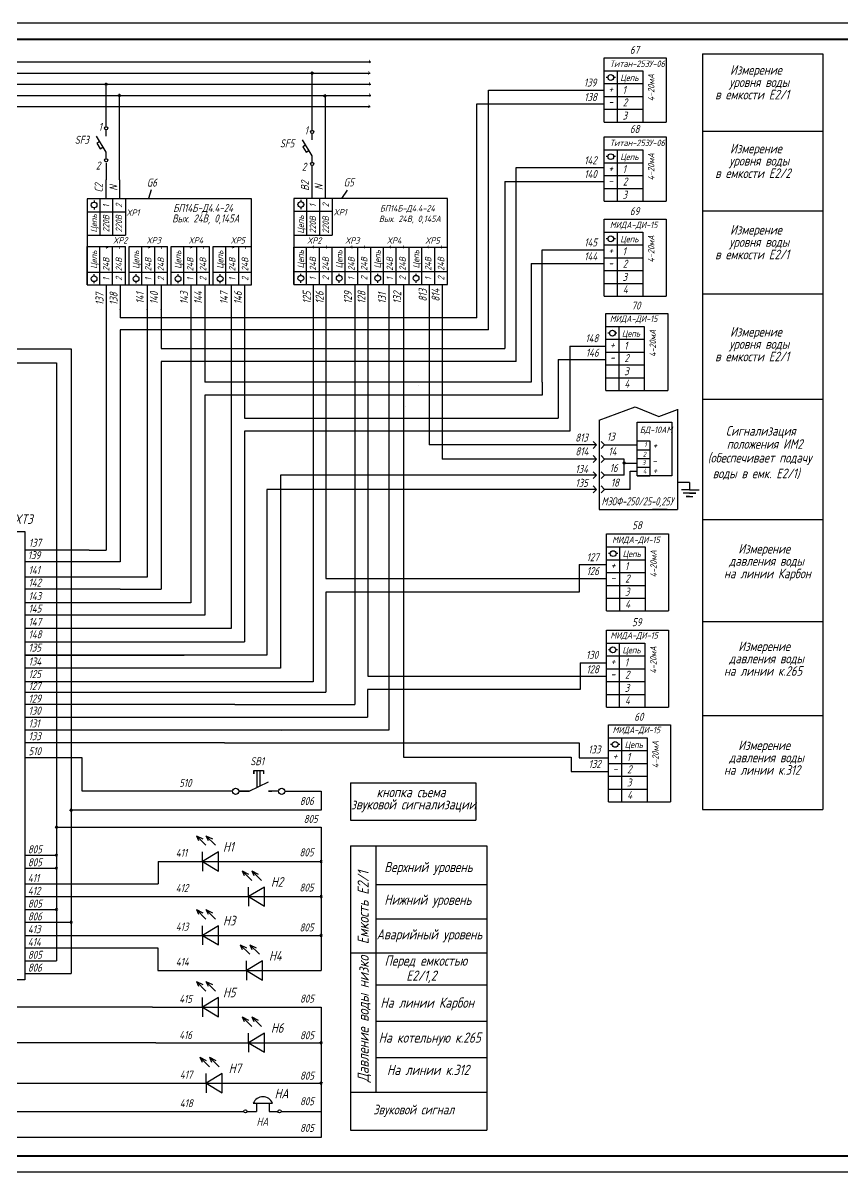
# Model space of a CAD drawing. Header units: millimetres. Extents: x -184 to 738, y -2285 to 264.
# Drawn here: x 141.7 to 397.5, y -94.4 to 264.4 of the extents above; entities that cross this region are included whole.
import ezdxf

# ---------------------------------------------------------------- set-up
doc = ezdxf.new("R2010")
doc.units = ezdxf.units.MM
doc.linetypes.add('HIDDEN', pattern=[0.375, 0.25, -0.125])
doc.layers.add('MAIN', color=7, linetype='Continuous', lineweight=50)
doc.layers.add('АСУТП', color=7, linetype='Continuous')
doc.styles.add('GOST тип А', font='GOST_A.TTF', dxfattribs={"oblique": 15})
doc.styles.get("Standard").update_dxf_attribs({"font": 'GOST_A.TTF', "oblique": 15})
doc.styles.add('АСУТП', font='GOST_A.TTF', dxfattribs={"oblique": 15})

msp = doc.modelspace()

# ---------------------------------------------------------------- hatches: boundary and pattern name
h = msp.add_hatch(color=7)
edge = h.paths.add_edge_path()
edge.add_arc((329.41, 127.01), 0.327, 0, 360)

# ---------------------------------------------------------------- linework, layer by layer
for p, q in [((353.87, 254.81), (353.87, 18.77)), ((391.43, 254.81), (391.43, 18.77)), ((167.71, 182.64), (167.71, 168.6)), ((172.08, 182.64), (172.08, 172.35)), ((180.47, 182.64), (180.47, 91.39)), ((184.85, 182.64), (184.85, 172.38)), ((194.1, 182.66), (194.1, 170.7)), ((198.47, 182.66), (198.47, 170.7)), ((206.67, 182.66), (206.67, 170.7)), ((210.9, 182.66), (210.9, 170.7)), ((283.39, 172.35), (172.08, 172.35)), ((184.85, 172.38), (184.85, 162.75)), ((232.28, 174.42), (232.28, 58.67)), ((236.28, 172.42), (236.28, 90.95)), ((260.51, 174.42), (260.51, 43.85)), ((268.56, 172.42), (268.56, 132.64)), ((272.56, 175.73), (272.56, 128.26)), ((198.47, 170.7), (198.47, 152.25)), ((206.67, 170.7), (206.67, 75.31)), ((210.9, 170.7), (210.9, 141)), ((172.08, 168.63), (172.08, 96.12)), ((249.37, 165.25), (249.37, 60.45)), ((77.51, 162.62), (156.16, 162.62)), ((156.16, 162.62), (156.72, 162.62)), ((156.72, 162.62), (156.72, -16.43)), ((184.85, 162.75), (292.16, 162.75)), ((312.46, 163.52), (312.46, 137)), ((73.51, 158.25), (151.62, 158.26)), ((151.62, 158.26), (152.18, 158.26)), ((152.18, 158.26), (152.18, -28.43)), ((295.7, 158.75), (184.85, 158.75)), ((184.85, 158.75), (184.85, 87.58)), ((308.84, 159.34), (308.84, 141)), ((300.35, 152.25), (198.47, 152.25)), ((303.88, 152.25), (303.88, 148.25)), ((303.88, 148.25), (198.5, 148.25)), ((198.5, 148.25), (198.5, 79.47)), ((210.9, 141), (308.84, 141)), ((312.46, 137), (210.9, 137)), ((210.9, 137), (210.9, 71.18)), ((315.29, 132.64), (268.56, 132.64)), ((222.1, 123.21), (222.1, 62.92)), ((217.89, 118.77), (217.89, 67.03)), ((349.84, 120.89), (346.12, 120.89)), ((162.41, 99.8), (167.71, 99.8)), ((315.41, 95.28), (315.41, 86.71)), ((172.08, 87.58), (184.85, 87.58)), ((315.41, 86.71), (236.32, 86.71)), ((236.32, 86.71), (236.32, 55.41)), ((315.66, 64.63), (315.66, 56.22)), ((232.28, 58.67), (142.26, 58.67)), ((142.26, 55.41), (236.32, 55.41)), ((315.66, 56.22), (249.27, 56.22)), ((249.27, 56.22), (249.27, 47.65)), ((207.86, 51.62), (230.47, 51.62)), ((230.47, 51.62), (245.37, 51.62)), ((204.38, 47.65), (249.27, 47.65)), ((260.51, 43.85), (260.51, 35.13)), ((227.23, 39.59), (295.92, 39.59)), ((295.92, 39.59), (315.37, 39.59)), ((315.37, 39.59), (315.37, 34.96)), ((260.51, 35.13), (312.89, 35.13)), ((312.89, 35.13), (312.89, 30.65)), ((244.01, 27.12), (244.01, 15.45)), ((283.16, 27.12), (283.16, 15.45)), ((234.77, 24.47), (234.77, 18.57)), ((234.77, 18.57), (170.55, 18.57)), ((244.01, 7.4), (244.01, -26)), ((251.89, 7.4), (251.89, -26)), ((286.55, 7.4), (286.55, -26)), ((244.01, -26), (244.01, -81.34)), ((251.89, -26), (251.89, -69.49)), ((286.55, -26), (286.55, -81.34)), ((48.75, -75.5), (210.66, -75.5)), ((234.79, -83.68), (73.51, -83.68))]:
    msp.add_line(p, q)
at = {"color": 7}
for p, q in [((353.87, 254.81), (391.43, 254.81)), ((353.87, 230.63), (391.43, 230.63)), ((353.87, 205.73), (391.43, 205.73)), ((353.87, 179.85), (391.43, 179.85)), ((321.66, 140.43), (332.87, 144.59)), ((332.87, 144.59), (340.24, 141.54)), ((340.24, 141.54), (346.12, 143.73)), ((353.87, 146.91), (391.43, 146.91)), ((333.49, 133.89), (337.49, 133.89)), ((337.49, 133.89), (337.49, 123.01)), ((320.79, 132.64), (315.29, 132.64)), ((323.41, 132.64), (333.49, 132.64)), ((333.49, 131.14), (337.49, 131.14)), ((329.41, 127.01), (333.49, 127.01)), ((333.49, 128.39), (337.49, 128.39)), ((333.49, 125.76), (337.49, 125.76)), ((320.79, 123.21), (222.1, 123.21)), ((331.27, 118.77), (331.27, 124.51)), ((331.27, 124.51), (333.49, 124.51)), ((333.49, 123.05), (337.49, 123.05)), ((333.49, 123.01), (337.49, 123.01)), ((333.49, 123.01), (337.49, 123.01)), ((320.79, 118.77), (217.89, 118.77)), ((342.84, 112.45), (338.3, 112.45)), ((353.87, 109.39), (391.43, 109.39)), ((353.87, 77.51), (391.43, 77.51)), ((353.87, 48.2), (391.43, 48.2)), ((204.62, 39.59), (227.23, 39.59)), ((160.22, 34.91), (142.26, 34.91)), ((160.22, 24.47), (160.22, 34.91)), ((244.01, 27.12), (283.16, 27.12)), ((209.12, 24.47), (210.91, 24.47)), ((210.91, 24.47), (212.33, 24.47)), ((212.41, 24.47), (212.41, 24.47)), ((170.55, 18.57), (156.72, 18.57)), ((353.87, 18.77), (391.43, 18.77)), ((244.01, 15.45), (283.16, 15.45)), ((156.72, 13.22), (186.86, 13.22)), ((234.79, 13.22), (234.79, -31.5)), ((244.01, 7.4), (286.55, 7.4)), ((183.95, 2.54), (183.95, -4.43)), ((251.89, -4.63), (286.55, -4.63)), ((156.72, -8.43), (184.36, -8.43)), ((156.72, -8.64), (156.72, -32.43)), ((251.89, -15.39), (286.55, -15.39)), ((183.77, -24.44), (183.77, -31.5)), ((244.01, -26), (286.55, -26)), ((244.01, -26), (286.55, -26)), ((251.89, -35.96), (286.55, -35.96)), ((182.15, -42.96), (64.73, -42.96)), ((234.79, -42.96), (234.79, -83.68)), ((251.89, -47.31), (286.55, -47.31)), ((183.21, -54.04), (60.01, -54.04)), ((251.89, -58.66), (286.55, -58.66)), ((244.01, -69.49), (286.55, -69.49)), ((211.66, -75.5), (214.63, -75.5)), ((218.63, -75.5), (221.34, -75.5)), ((222.34, -75.5), (234.79, -75.5)), ((244.01, -81.34), (286.55, -81.34))]:
    msp.add_line(p, q, dxfattribs=at)
at = {"linetype": 'Continuous', "lineweight": 30}
for p, q in [((323.23, 233.49), (323.23, 253.59)), ((323.23, 253.59), (342.57, 253.59)), ((342.57, 253.59), (342.57, 233.49)), ((323.23, 208.78), (323.23, 228.87)), ((323.23, 228.87), (342.57, 228.87)), ((342.57, 228.87), (342.57, 208.78)), ((161.71, 209.5), (161.71, 182.66)), ((213.08, 209.5), (161.71, 209.5)), ((213.08, 182.66), (213.08, 209.5)), ((226.28, 209.64), (226.28, 182.81)), ((274.28, 209.64), (226.28, 209.64)), ((274.28, 182.81), (274.28, 209.64)), ((323.23, 179.11), (323.23, 203.2)), ((323.23, 203.2), (342.57, 203.2)), ((342.57, 203.2), (342.57, 179.11)), ((161.71, 182.66), (213.08, 182.66)), ((226.28, 182.81), (274.28, 182.81)), ((323.73, 149.64), (323.73, 173.73)), ((323.73, 173.73), (343.07, 173.73)), ((343.07, 173.73), (343.07, 149.64)), ((323.96, 80.79), (323.96, 104.88)), ((323.96, 104.88), (343.3, 104.88)), ((343.3, 104.88), (343.3, 80.79)), ((323.9, 50.75), (323.9, 74.84)), ((323.9, 74.84), (343.24, 74.84)), ((343.24, 74.84), (343.24, 50.75)), ((324.59, 21.19), (324.59, 45.28)), ((324.59, 45.28), (343.93, 45.28)), ((343.93, 45.28), (343.93, 21.19))]:
    msp.add_line(p, q, dxfattribs=at)
at = {"linetype": 'Continuous'}
for p, q in [((232, 230.93), (232, 248.75)), ((167.68, 232.05), (167.68, 245.3)), ((236.02, 241.68), (236.02, 209.64)), ((232, 209.64), (232, 219.93)), ((167.71, 209.5), (167.71, 215.43)), ((171.8, 215.43), (171.8, 209.5))]:
    msp.add_line(p, q, dxfattribs=at)
at = {"lineweight": 30, "ltscale": 0.5}
for p, q in [((323.23, 249.49), (335.23, 249.49)), ((327.23, 249.49), (327.23, 233.49)), ((335.23, 249.49), (335.23, 233.49)), ((323.23, 245.49), (335.23, 245.49)), ((323.23, 233.49), (342.57, 233.49)), ((323.23, 224.78), (335.23, 224.78)), ((327.23, 224.78), (327.23, 208.78)), ((335.23, 224.78), (335.23, 208.78)), ((323.23, 220.78), (335.23, 220.78)), ((161.71, 209.5), (161.71, 198.12)), ((165.71, 209.5), (165.71, 198.12)), ((173.71, 209.5), (173.71, 198.12)), ((226.28, 209.64), (226.28, 198.15)), ((230.28, 209.64), (230.28, 198.15)), ((238.28, 209.64), (238.28, 198.15)), ((323.23, 208.78), (342.57, 208.78)), ((161.71, 205.5), (173.71, 205.5)), ((226.28, 205.64), (238.28, 205.64)), ((161.71, 198.12), (173.71, 198.12)), ((226.28, 198.15), (238.28, 198.15)), ((323.23, 199.11), (335.23, 199.11)), ((327.23, 199.11), (327.23, 179.11)), ((335.23, 199.11), (335.23, 179.11)), ((161.71, 182.66), (161.71, 194.66)), ((161.71, 194.66), (173.71, 194.66)), ((165.71, 182.66), (165.71, 194.66)), ((173.71, 182.66), (173.71, 194.66)), ((174.84, 182.66), (174.84, 194.66)), ((174.84, 194.66), (186.84, 194.66)), ((178.84, 182.66), (178.84, 194.66)), ((186.84, 182.66), (186.84, 194.66)), ((187.96, 182.66), (187.96, 194.66)), ((187.96, 194.66), (199.96, 194.66)), ((191.96, 182.66), (191.96, 194.66)), ((199.96, 182.66), (199.96, 194.66)), ((201.08, 182.66), (201.08, 194.66)), ((201.08, 194.66), (213.08, 194.66)), ((205.08, 182.66), (205.08, 194.66)), ((213.08, 182.66), (213.08, 194.66)), ((226.28, 182.81), (226.28, 194.47)), ((226.28, 194.47), (238.28, 194.47)), ((230.28, 182.81), (230.28, 194.47)), ((238.28, 182.81), (238.28, 194.47)), ((238.28, 182.81), (238.28, 194.47)), ((238.28, 194.47), (250.28, 194.47)), ((242.28, 182.81), (242.28, 194.47)), ((250.28, 182.81), (250.28, 194.47)), ((250.28, 182.81), (250.28, 194.47)), ((250.28, 194.47), (262.28, 194.47)), ((254.28, 182.81), (254.28, 194.47)), ((262.28, 182.81), (262.28, 194.47)), ((262.28, 182.81), (262.28, 194.47)), ((262.28, 194.47), (274.28, 194.47)), ((266.28, 182.81), (266.28, 194.47)), ((274.28, 182.81), (274.28, 194.47)), ((323.23, 195.11), (335.23, 195.11)), ((161.71, 186.66), (173.71, 186.66)), ((174.84, 186.66), (186.84, 186.66)), ((187.96, 186.66), (199.96, 186.66)), ((201.08, 186.66), (213.08, 186.66)), ((226.28, 186.81), (238.28, 186.81)), ((238.28, 186.81), (250.28, 186.81)), ((250.28, 186.81), (262.28, 186.81)), ((262.28, 186.81), (274.28, 186.81)), ((323.23, 179.11), (342.57, 179.11)), ((323.73, 169.64), (335.73, 169.64)), ((327.73, 169.64), (327.73, 149.64)), ((335.73, 169.64), (335.73, 149.64)), ((323.73, 165.64), (335.73, 165.64)), ((323.73, 149.64), (343.07, 149.64)), ((323.96, 100.79), (335.96, 100.79)), ((327.96, 100.79), (327.96, 80.79)), ((335.96, 100.79), (335.96, 80.79)), ((323.96, 96.79), (335.96, 96.79)), ((323.96, 80.79), (343.3, 80.79)), ((323.9, 70.75), (335.9, 70.75)), ((327.9, 70.75), (327.9, 50.75)), ((335.9, 70.75), (335.9, 50.75)), ((323.9, 66.75), (335.9, 66.75)), ((323.9, 50.75), (343.24, 50.75)), ((324.59, 41.19), (336.59, 41.19)), ((328.59, 41.19), (328.59, 21.19)), ((336.59, 41.19), (336.59, 21.19)), ((324.59, 37.19), (336.59, 37.19)), ((324.59, 21.19), (343.93, 21.19))]:
    msp.add_line(p, q, dxfattribs=at)
at = {"lineweight": 30}
for p, q in [((324.35, 247.41), (323.83, 247.41)), ((326.68, 247.41), (326.15, 247.41)), ((167.68, 229.05), (167.68, 231.05)), ((232, 227.93), (232, 229.93)), ((167.68, 224.05), (164.68, 229.05)), ((165.66, 227.41), (164.8, 226.9)), ((164.8, 226.9), (165.83, 225.18)), ((232, 222.93), (229, 227.93)), ((229.98, 226.29), (229.12, 225.78)), ((165.83, 225.18), (166.69, 225.7)), ((167.68, 222.05), (167.68, 224.05)), ((229.12, 225.78), (230.15, 224.06)), ((230.15, 224.06), (231.01, 224.58)), ((232, 220.93), (232, 222.93)), ((324.35, 222.69), (323.83, 222.69)), ((326.68, 222.69), (326.15, 222.69)), ((163.91, 209.02), (163.91, 208.49)), ((228.47, 209.16), (228.47, 208.64)), ((163.91, 206.69), (163.91, 206.17)), ((228.47, 206.84), (228.47, 206.31)), ((324.35, 197.03), (323.83, 197.03)), ((326.68, 197.03), (326.15, 197.03)), ((163.91, 185.47), (163.91, 185.99)), ((163.91, 183.14), (163.91, 183.67)), ((177.03, 185.47), (177.03, 185.99)), ((177.03, 183.14), (177.03, 183.67)), ((190.15, 185.47), (190.15, 185.99)), ((190.15, 183.14), (190.15, 183.67)), ((203.27, 185.47), (203.27, 185.99)), ((203.27, 183.14), (203.27, 183.67)), ((228.47, 185.61), (228.47, 186.14)), ((228.47, 183.28), (228.47, 183.81)), ((240.47, 185.61), (240.47, 186.14)), ((240.47, 183.28), (240.47, 183.81)), ((252.47, 185.61), (252.47, 186.14)), ((252.47, 183.28), (252.47, 183.81)), ((264.47, 185.61), (264.47, 186.14)), ((264.47, 183.28), (264.47, 183.81)), ((324.85, 167.56), (324.33, 167.56)), ((327.18, 167.56), (326.65, 167.56)), ((325.09, 98.7), (324.56, 98.7)), ((327.41, 98.7), (326.89, 98.7)), ((325.02, 68.66), (324.5, 68.66)), ((327.35, 68.66), (326.82, 68.66)), ((325.72, 39.11), (325.19, 39.11)), ((328.04, 39.11), (327.52, 39.11))]:
    msp.add_line(p, q, dxfattribs=at)
at = {"color": 7, "linetype": 'Continuous'}
for p, q in [((171.8, 215.43), (171.8, 241.81)), ((167.71, 220.77), (167.71, 215.43)), ((181.69, 212.33), (180.94, 209.58)), ((320.79, 132.64), (319.72, 133.7)), ((323.29, 132.64), (322.22, 133.7)), ((319.72, 131.58), (320.79, 132.64)), ((320.79, 128.26), (319.72, 129.32)), ((322.22, 131.58), (323.29, 132.64)), ((323.29, 128.26), (322.22, 129.32)), ((320.79, 128.26), (272.56, 128.26)), ((319.72, 127.2), (320.79, 128.26)), ((322.22, 127.2), (323.29, 128.26)), ((329.41, 128.26), (323.29, 128.26)), ((329.41, 123.21), (329.41, 128.26)), ((320.79, 123.21), (319.72, 124.27)), ((319.72, 122.15), (320.79, 123.21)), ((323.29, 123.21), (322.22, 124.27)), ((322.22, 122.15), (323.29, 123.21)), ((329.41, 123.21), (323.29, 123.21)), ((320.79, 118.77), (319.72, 119.83)), ((319.72, 117.71), (320.79, 118.77)), ((323.29, 118.77), (322.22, 119.83)), ((322.22, 117.71), (323.29, 118.77)), ((331.27, 118.77), (323.29, 118.77)), ((349.84, 118.6), (347.34, 118.6)), ((349.84, 120.89), (349.84, 118.59)), ((349.84, 118.6), (352.84, 118.6)), ((351.84, 117.6), (347.84, 117.6)), ((348.84, 116.6), (350.84, 116.6)), ((349.84, 116.6), (348.84, 116.6)), ((349.84, 117.6), (351.84, 117.6)), ((213.82, 30.97), (216.82, 30.97)), ((213.82, 30.97), (213.82, 30.47)), ((213.82, 30.97), (213.82, 30.47)), ((213.82, 29.97), (213.82, 30.97)), ((213.82, 30.47), (213.82, 29.97)), ((214.82, 25.72), (214.82, 30.97)), ((215.82, 26.22), (215.82, 30.97)), ((216.82, 30.97), (216.82, 30.47)), ((216.82, 30.97), (216.82, 29.97)), ((212.33, 24.47), (218.33, 27.47)), ((209.12, 24.47), (212.33, 24.47)), ((212.33, 24.47), (209.12, 24.47)), ((221.49, 24.47), (218.33, 24.47)), ((218.33, 24.47), (219.37, 24.47)), ((218.33, 24.47), (219.37, 24.47)), ((195.85, 10.6), (196.51, 9.11)), ((195.85, 10.6), (197.85, 9.6)), ((198.85, 7.6), (195.85, 10.6)), ((198.85, 10.6), (200.85, 9.6)), ((198.85, 10.6), (199.51, 9.11)), ((201.85, 7.6), (198.85, 10.6)), ((197.81, 2.54), (197.81, 5.54)), ((202.81, 5.54), (197.81, 2.54)), ((202.81, -0.46), (202.81, 5.54)), ((197.81, 2.54), (197.81, -0.46)), ((197.81, 2.54), (202.81, -0.46)), ((210.15, -0.37), (210.81, -1.85)), ((210.15, -0.37), (212.15, -1.37)), ((213.15, -3.37), (210.15, -0.37)), ((213.15, -0.37), (215.15, -1.37)), ((213.15, -0.37), (213.81, -1.85)), ((216.15, -3.37), (213.15, -0.37)), ((212.11, -8.43), (212.11, -5.43)), ((217.11, -5.43), (212.11, -8.43)), ((217.11, -11.43), (217.11, -5.43)), ((212.11, -8.43), (212.11, -11.43)), ((212.11, -8.43), (217.11, -11.43)), ((195.85, -12.46), (196.51, -13.94)), ((195.85, -12.46), (197.85, -13.46)), ((198.85, -15.46), (195.85, -12.46)), ((198.85, -12.46), (200.85, -13.46)), ((198.85, -12.46), (199.51, -13.94)), ((201.85, -15.46), (198.85, -12.46)), ((197.81, -20.52), (197.81, -17.52)), ((202.81, -17.52), (197.81, -20.52)), ((202.81, -23.52), (202.81, -17.52)), ((197.81, -20.52), (197.81, -23.52)), ((197.81, -20.52), (202.81, -23.52)), ((209.54, -23.44), (210.2, -24.92)), ((209.54, -23.44), (211.54, -24.44)), ((212.54, -26.44), (209.54, -23.44)), ((212.54, -23.44), (214.54, -24.44)), ((212.54, -23.44), (213.2, -24.92)), ((215.54, -26.44), (212.54, -23.44)), ((211.5, -31.5), (211.5, -28.5)), ((216.5, -28.5), (211.5, -31.5)), ((216.5, -34.5), (216.5, -28.5)), ((211.5, -31.5), (211.5, -34.5)), ((211.5, -31.5), (216.5, -34.5)), ((195.85, -34.9), (196.51, -36.38)), ((195.85, -34.9), (197.85, -35.9)), ((198.85, -37.9), (195.85, -34.9)), ((198.85, -34.9), (200.85, -35.9)), ((198.85, -34.9), (199.51, -36.38)), ((201.85, -37.9), (198.85, -34.9)), ((197.81, -42.96), (197.81, -39.96)), ((202.81, -39.96), (197.81, -42.96)), ((197.81, -42.96), (197.81, -45.96)), ((197.81, -42.96), (202.81, -45.96)), ((202.81, -45.96), (202.81, -39.96)), ((210.15, -45.98), (210.81, -47.46)), ((210.15, -45.98), (212.15, -46.98)), ((213.15, -48.98), (210.15, -45.98)), ((213.15, -45.98), (215.15, -46.98)), ((213.15, -45.98), (213.81, -47.46)), ((216.15, -48.98), (213.15, -45.98)), ((212.11, -54.04), (212.11, -51.04)), ((217.11, -51.04), (212.11, -54.04)), ((217.11, -57.04), (217.11, -51.04)), ((212.11, -54.04), (212.11, -57.04)), ((212.11, -54.04), (217.11, -57.04)), ((196.95, -58.6), (197.61, -60.08)), ((196.95, -58.6), (198.95, -59.6)), ((199.95, -61.6), (196.95, -58.6)), ((199.95, -58.6), (201.95, -59.6)), ((199.95, -58.6), (200.61, -60.08)), ((202.95, -61.6), (199.95, -58.6)), ((198.91, -66.66), (198.91, -63.66)), ((203.91, -63.66), (198.91, -66.66)), ((203.91, -69.66), (203.91, -63.66)), ((198.91, -66.66), (198.91, -69.66)), ((198.91, -66.66), (203.91, -69.66)), ((213.63, -72.91), (219.63, -72.91)), ((214.63, -72.91), (214.63, -75.5)), ((218.63, -72.91), (218.63, -75.5))]:
    msp.add_line(p, q, dxfattribs=at)
at = {"ltscale": 0.5}
for p, q in [((323.23, 241.49), (335.23, 241.49)), ((323.23, 237.49), (335.23, 237.49)), ((323.23, 233.49), (335.23, 233.49)), ((323.23, 216.78), (335.23, 216.78)), ((323.23, 212.78), (335.23, 212.78)), ((169.71, 209.5), (169.71, 198.12)), ((234.28, 209.64), (234.28, 198.15)), ((323.23, 208.78), (335.23, 208.78)), ((169.71, 182.66), (169.71, 194.66)), ((182.84, 182.66), (182.84, 194.66)), ((195.96, 182.66), (195.96, 194.66)), ((209.08, 182.66), (209.08, 194.66)), ((234.28, 182.81), (234.28, 194.47)), ((246.28, 182.81), (246.28, 194.47)), ((258.28, 182.81), (258.28, 194.47)), ((270.28, 182.81), (270.28, 194.47)), ((323.23, 191.11), (335.23, 191.11)), ((323.23, 187.11), (335.23, 187.11)), ((323.23, 183.11), (335.23, 183.11)), ((232.28, 182.81), (232.28, 174.42)), ((236.28, 182.81), (236.28, 172.42)), ((245.37, 182.81), (245.37, 51.62)), ((249.37, 182.81), (249.37, 165.25)), ((255.97, 182.81), (255.97, 43.59)), ((260.51, 182.81), (260.51, 174.42)), ((268.56, 182.81), (268.56, 172.42)), ((272.56, 182.81), (272.56, 175.73)), ((323.73, 161.64), (335.73, 161.64)), ((323.73, 157.64), (335.73, 157.64)), ((323.73, 153.64), (335.73, 153.64)), ((323.96, 92.79), (335.96, 92.79)), ((323.96, 88.79), (335.96, 88.79)), ((323.96, 84.79), (335.96, 84.79)), ((323.9, 62.75), (335.9, 62.75)), ((323.9, 58.75), (335.9, 58.75)), ((323.9, 54.75), (335.9, 54.75)), ((324.59, 33.19), (336.59, 33.19)), ((324.59, 29.19), (336.59, 29.19)), ((324.59, 25.19), (336.59, 25.19))]:
    msp.add_line(p, q, dxfattribs=at)
at = {"linetype": 'HIDDEN', "ltscale": 5}
msp.add_line((283.39, 172.35), (283.39, 172.35), dxfattribs=at)
at = {"color": 7, "linetype": 'Continuous', "lineweight": 30}
for p, q in [((346.12, 143.8), (346.12, 112.5)), ((333.49, 139.76), (344.28, 139.76)), ((333.49, 123.01), (333.49, 139.76)), ((344.28, 139.76), (344.28, 123.01)), ((344.28, 123.01), (333.49, 123.01))]:
    msp.add_line(p, q, dxfattribs=at)
at = {"color": 7, "lineweight": 30}
for p, q in [((321.66, 140.43), (321.66, 112.5)), ((321.66, 112.5), (346.12, 112.5))]:
    msp.add_line(p, q, dxfattribs=at)
at = {"color": 7, "ltscale": 0.5}
msp.add_line((99.88, -66.66), (234.79, -66.66), dxfattribs=at)
at = {"lineweight": 50, "ltscale": 0.5}
for centre in [(232, 248.79), (236, 241.68)]:
    msp.add_circle(centre, 0.208, dxfattribs=at)
at = {"linetype": 'Continuous', "lineweight": 30}
for centre in [(325.25, 247.41), (325.25, 222.69), (163.91, 207.59), (228.47, 207.74), (325.25, 197.03), (163.91, 184.57), (177.03, 184.57), (190.15, 184.57), (203.27, 184.57), (228.47, 184.71), (240.47, 184.71), (252.47, 184.71), (264.47, 184.71), (325.75, 167.56), (325.99, 98.7), (325.92, 68.66), (326.62, 39.11)]:
    msp.add_circle(centre, 0.9, dxfattribs=at)
for centre in [(167.68, 231.55), (232, 230.43), (167.68, 221.55), (232, 220.43)]:
    msp.add_circle(centre, 0.5)
at = {"color": 7}
for centre, radius in [((329.41, 127.01), 0.327), ((211.16, -75.5), 0.5), ((221.84, -75.5), 0.5)]:
    msp.add_circle(centre, radius, dxfattribs=at)
at = {"color": 7, "linetype": 'Continuous'}
for centre in [(208.12, 24.47), (222.49, 24.47)]:
    msp.add_circle(centre, 1, dxfattribs=at)
msp.add_arc((216.63, -74.16), 3.25, 22.6199, 157.3801, dxfattribs=at)
at = {"layer": 'MAIN', "color": 7, "linetype": 'Continuous', "lineweight": 30}
for p, q in [((46.16, 252.28), (250.31, 252.28)), ((46.16, 248.79), (250.13, 248.79)), ((46.16, 245.3), (250.31, 245.3)), ((46.71, 241.81), (250.38, 241.81)), ((46.66, 238.33), (250.17, 238.33))]:
    msp.add_line(p, q, dxfattribs=at)
at = {"layer": 'MAIN', "color": 7, "linetype": 'Continuous', "lineweight": -3}
for p, q in [((249.9, 248.98), (249.9, 248.98)), ((242.94, 212.24), (241.16, 209.63))]:
    msp.add_line(p, q, dxfattribs=at)
at = {"layer": 'АСУТП', "linetype": 'Continuous'}
for p, q in [((-21.4, 264.44), (589.67, 264.44)), ((589.67, -94.44), (-21.4, -94.44))]:
    msp.add_line(p, q, dxfattribs=at)
at = {"layer": 'АСУТП', "color": 7, "lineweight": -3}
for p, q in [((-21.4, 264.44), (522.84, 264.44)), ((-21.4, 264.44), (522.84, 264.44)), ((287.11, 243.47), (323.23, 243.47)), ((287.11, 168.63), (287.11, 243.47)), ((283.39, 172.35), (283.39, 239.2)), ((283.39, 239.2), (323.23, 239.2)), ((295.7, 158.75), (295.7, 219.27)), ((295.7, 219.27), (323.23, 219.27)), ((292.16, 214.94), (323.23, 214.94)), ((292.16, 214.94), (292.16, 162.75)), ((303.88, 193.6), (323.23, 193.6)), ((303.88, 152.25), (303.88, 193.6)), ((300.35, 189.28), (323.23, 189.28)), ((300.35, 189.28), (300.35, 152.25)), ((167.71, 174.9), (167.71, 173.22)), ((172.08, 174.9), (172.08, 174.97)), ((180.47, 174.9), (180.47, 174.97)), ((184.85, 174.9), (184.85, 174.97)), ((194.1, 170.7), (194.1, 83.36)), ((167.71, 168.6), (167.71, 99.8)), ((287.11, 168.63), (172.08, 168.63)), ((312.46, 163.52), (323.73, 163.52)), ((308.84, 159.34), (323.73, 159.34)), ((265.11, 151.07), (265.11, 151.07)), ((261.11, 144.78), (261.11, 144.78)), ((243.45, 137.05), (243.45, 137.05)), ((162.41, 99.8), (142.26, 99.8)), ((172.08, 96.12), (142.26, 96.12)), ((315.41, 95.28), (323.96, 95.28)), ((180.47, 91.39), (142.26, 91.39)), ((236.28, 90.95), (323.96, 90.95)), ((172.08, 87.58), (142.26, 87.58)), ((194.1, 83.36), (142.26, 83.36)), ((198.5, 79.47), (142.26, 79.47)), ((206.67, 75.31), (142.26, 75.31)), ((142.26, 71.18), (210.9, 71.18)), ((217.89, 67.03), (142.26, 67.03)), ((142.26, 67.03), (192.02, 67.03)), ((315.66, 64.63), (323.9, 64.63)), ((222.1, 62.92), (142.26, 62.92)), ((249.37, 60.45), (323.9, 60.45)), ((207.86, 51.62), (142.26, 51.62)), ((142.26, 47.65), (204.38, 47.65)), ((255.97, 43.59), (142.26, 43.59)), ((222.34, 43.33), (222.34, 43.36)), ((204.62, 39.59), (142.26, 39.59)), ((315.37, 34.96), (324.59, 34.96)), ((312.89, 30.65), (324.59, 30.65)), ((207.12, 24.47), (160.22, 24.47)), ((223.49, 24.47), (234.77, 24.47)), ((142.26, -20.52), (184.43, -20.52)), ((142.26, -24.44), (183.77, -24.44)), ((234.79, -42.96), (234.79, -66.65))]:
    msp.add_line(p, q, dxfattribs=at)
at = {"layer": 'АСУТП', "linetype": 'Continuous', "lineweight": 40}
for p, q in [((-1.4, 259.44), (584.67, 259.44)), ((584.67, -89.44), (-1.4, -89.44))]:
    msp.add_line(p, q, dxfattribs=at)
at = {"layer": 'АСУТП', "lineweight": 30, "ltscale": 0.5}
for p, q in [((133.26, 105.57), (142.26, 105.57)), ((142.26, 105.57), (142.26, -34.43))]:
    msp.add_line(p, q, dxfattribs=at)
at = {"layer": 'АСУТП', "color": 7, "ltscale": 0.5}
for p, q in [((152.18, 13.22), (156.72, 13.22)), ((186.86, 13.22), (234.79, 13.22)), ((142.26, 4.52), (152.18, 4.52)), ((142.26, 0.47), (152.18, 0.47)), ((183.95, 2.54), (234.79, 2.54)), ((142.26, -4.43), (183.95, -4.43)), ((142.26, -8.43), (156.72, -8.43)), ((184.36, -8.43), (234.79, -8.43)), ((142.26, -12.43), (152.18, -12.43)), ((142.26, -16.43), (156.72, -16.43)), ((184.43, -20.52), (234.79, -20.52)), ((142.26, -28.43), (152.18, -28.43)), ((183.77, -31.5), (234.79, -31.5)), ((142.26, -32.43), (156.72, -32.43)), ((182.15, -42.96), (234.79, -42.96)), ((183.21, -54.04), (234.79, -54.04))]:
    msp.add_line(p, q, dxfattribs=at)
at = {"layer": 'АСУТП', "color": 7, "lineweight": 30, "ltscale": 0.5}
msp.add_line((142.26, -34.38), (84.82, -34.38), dxfattribs=at)
at = {"layer": 'АСУТП'}
msp.add_line((-1.4, -89.44), (395.26, -89.44), dxfattribs=at)
at = {"layer": 'АСУТП', "lineweight": 50, "ltscale": 0.5}
for centre in [(167.68, 245.3), (171.8, 241.81)]:
    msp.add_circle(centre, 0.208, dxfattribs=at)
at = {"layer": 'АСУТП', "color": 7, "lineweight": 50, "ltscale": 0.5}
for centre in [(156.72, 18.57), (152.18, 13.22), (152.18, 4.52), (152.18, 0.47), (234.79, 2.54), (234.79, -8.43), (152.18, -12.43), (156.72, -16.43), (234.79, -20.52), (234.79, -54.04), (234.79, -66.65)]:
    msp.add_circle(centre, 0.208, dxfattribs=at)

# ---------------------------------------------------------------- texts
at = {"color": 7, "linetype": 'Continuous', "style": 'GOST тип А', "oblique": 15}
for s, height, p in [('Титан-253У-06', 2, (324.96, 250.71)), ('Измерение', 3, (362.51, 248.29)), ('139', 2.5, (316.83, 244.59)), ('уровня воды ', 3, (362.2, 244.46)), ('138', 2.5, (316.97, 240.07)), ('в емкости Е2/1', 3, (357.85, 240.57)), ('Титан-253У-06', 2, (324.96, 225.99)), ('Измерение', 3, (362.51, 223.74)), ('142', 2.5, (316.97, 220.32)), ('в емкости Е2/2', 3, (357.85, 216.01)), ('уровня воды ', 3, (362.2, 219.91)), ('140', 2.5, (316.97, 215.99)), ('XP1', 2, (173.96, 204.21)), ('БП14Б-Д4.4-24', 2.5, (188.61, 205.42)), ('МИДА-ДИ-15', 2, (324.96, 200.36)), ('Измерение', 3, (362.51, 198.36)), ('XP2', 2, (169.84, 195.56)), ('XP3', 2, (180.26, 195.56)), ('XP4', 2, (193.38, 195.56)), ('XP5', 2, (206.5, 195.56)), ('145', 2.5, (316.97, 194.66)), ('уровня воды ', 3, (362.2, 194.53)), ('144', 2.5, (316.97, 190.33)), ('в емкости Е2/1', 3, (357.85, 190.64)), ('МИДА-ДИ-15', 2, (324.96, 171.07)), ('Измерение', 3, (362.51, 166.5)), ('148', 2.5, (317.33, 164.73)), ('146', 2.5, (317.47, 160.22)), ('в емкости Е2/1', 3, (357.85, 158.78)), ('уровня воды ', 3, (362.2, 162.68)), ('137', 2.5, (143.52, 100.85)), ('МИДА-ДИ-15', 2, (325.69, 102.03)), ('Измерение', 3, (365.08, 98.73)), ('139', 2.5, (143.2, 96.97)), ('127', 2.5, (317.71, 96.33)), ('давления воды ', 3, (362.2, 94.9)), ('141', 2.5, (143.45, 92.34)), ('126', 2.5, (317.71, 92)), ('на линии Карбон', 3, (360.6, 91)), ('142', 2.5, (143.45, 88.41)), ('143', 2.5, (143.45, 84.19)), ('145', 2.5, (143.45, 80.3)), ('147', 2.5, (143.45, 76.14)), ('148', 2.5, (143.45, 72.25)), ('МИДА-ДИ-15', 2, (325.13, 72.18)), ('135', 2.5, (143.45, 68.11)), ('130', 2.5, (317.5, 65.84)), ('Измерение', 3, (365.08, 68.28)), ('134', 2.5, (143.45, 63.76)), ('давления воды ', 3, (362.2, 64.45)), ('125', 2.5, (143.45, 59.84)), ('128', 2.5, (317.64, 61.33)), ('на линии к.265', 3, (360.6, 60.56)), ('127', 2.5, (143.45, 56.07)), ('129', 2.5, (143.45, 52.18)), ('130', 2.5, (143.45, 48.41)), ('131', 2.5, (143.45, 44.43)), ('МИДА-ДИ-15', 2, (325.82, 42.63)), ('133', 2.5, (143.45, 40.43)), ('Измерение', 3, (365.08, 37.36)), ('510', 2.5, (143.45, 35.75)), ('133', 2.5, (318.19, 36.29)), ('SB1', 2.5, (212.66, 32.62)), ('132', 2.5, (318.33, 31.77)), ('на линии к.312', 3, (360.6, 29.64)), ('давления воды ', 3, (362.2, 33.53)), ('510', 2.5, (190.46, 25.83)), ('Н1', 3, (204.17, 5.63)), ('Н2', 3, (219.13, -5.33)), ('Н3', 3, (204.17, -17.42)), ('Н4', 3, (218.52, -28.4)), ('415', 2.5, (190.48, -41.6)), ('Н5', 3, (204.17, -39.86)), ('Н6', 3, (219.13, -50.94)), ('416', 2.5, (190.48, -52.89)), ('Н7', 3, (205.93, -63.56)), ('417', 2.5, (190.67, -65.28)), ('418', 2.5, (190.67, -74.19)), ('НА', 3, (220.27, -71.43)), ('HA', 2.5, (214.67, -79.97))]:
    msp.add_text(s, height=height, dxfattribs=at).set_placement(p)
at = {"linetype": 'Continuous', "style": 'GOST тип А', "oblique": 15}
for s, height, p in [('Цепь', 2, (328.22, 246.34)), ('+', 2.7, (324.49, 242.54)), ('-', 2.7, (324.49, 238.54)), ('Цепь', 2, (328.22, 221.62)), ('+', 2.7, (324.49, 217.83)), ('-', 2.7, (324.49, 213.83)), ('Цепь', 2, (328.22, 195.96)), ('+', 2.7, (324.49, 192.16)), ('-', 2.7, (324.49, 188.16)), ('Цепь', 2, (328.72, 166.48)), ('+', 2.7, (324.99, 162.69)), ('-', 2.7, (324.99, 158.69)), ('Цепь', 2, (328.96, 97.63)), ('+', 2.7, (325.23, 93.84)), ('-', 2.7, (325.23, 89.84)), ('Цепь', 2, (328.89, 67.59)), ('+', 2.7, (325.16, 63.8)), ('-', 2.7, (325.16, 59.8)), ('Цепь', 2, (329.59, 38.04)), ('+', 2.7, (325.85, 34.24)), ('-', 2.7, (325.85, 30.24)), ('звуковой сигнализации', 3.2, (244.14, 18.8)), ('кнопка съема', 3.2, (252.11, 22.63)), ('Верхний уровень', 3.2, (254.52, -0.78)), ('Нижний уровень', 3.2, (254.52, -11)), ('Аварийный уровень', 3.2, (252.11, -21.81)), ('Перед емкостью', 3.2, (254.62, -30.01)), ('Е2/1,2', 3.2, (261.38, -34.7)), ('На линии Карбон', 3.2, (253.31, -43.13)), ('На котельную к.265', 3.2, (252.77, -54.05)), ('На линии к.312', 3.2, (255.37, -64.14)), ('Звуковой сигнал', 3, (251.05, -76.43))]:
    msp.add_text(s, height=height, dxfattribs=at).set_placement(p)
at = {"color": 7, "linetype": 'Continuous', "style": 'GOST тип А', "oblique": 15}
for s, height, p in [('4-20мА', 2, (338.87, 239.98)), ('4-20мА', 2, (338.87, 215.27)), ('C2', 2.5, (166.59, 211.49)), ('4-20мА', 2, (338.87, 189.6)), ('137', 2.5, (166.86, 176.3)), ('138', 2.5, (171.24, 176.3)), ('141', 2.5, (179.47, 176.76)), ('140', 2.5, (183.85, 176.58)), ('143', 2.5, (193.26, 176.58)), ('144', 2.5, (197.63, 176.58)), ('147', 2.5, (205.69, 176.58)), ('146', 2.5, (210.06, 176.58)), ('4-20мА', 2, (339.37, 160.13)), ('4-20мА', 2, (339.61, 91.28)), ('4-20мА', 2, (339.54, 61.24)), ('4-20мА', 2, (340.23, 31.68))]:
    msp.add_text(s, height=height, rotation=90, dxfattribs=at).set_placement(p)
at = {"color": 7, "linetype": 'Continuous', "oblique": 15}
for s, p in [('B2', (231, 212.03)), ('N', (235.32, 212.26))]:
    msp.add_text(s, height=2.5, rotation=90, dxfattribs=at).set_placement(p)
at = {"linetype": 'Continuous', "style": 'GOST тип А', "oblique": 15}
for s, height, p in [('2', 2, (172.66, 206.76)), ('1', 2, (168.66, 206.76)), ('Цепь', 2, (164.87, 198.99)), ('220В', 2, (168.66, 199.05)), ('220В', 2, (172.66, 199.05)), ('24В  +', 2, (168.66, 186.91)), ('24В  -', 2, (172.66, 186.91)), ('24В  +', 2, (181.79, 186.91)), ('24В  -', 2, (185.79, 186.91)), ('24В  +', 2, (194.91, 186.91)), ('24В  -', 2, (198.91, 186.91)), ('24В  +', 2, (208.03, 186.91)), ('24В  -', 2, (212.03, 186.91)), ('Цепь', 2, (164.87, 187.66)), ('Цепь', 2, (177.99, 187.66)), ('Цепь', 2, (191.11, 187.66)), ('Цепь', 2, (204.24, 187.66)), ('1', 2, (168.66, 183.92)), ('2', 2, (172.66, 183.92)), ('1', 2, (181.79, 183.92)), ('2', 2, (185.79, 183.92)), ('1', 2, (194.91, 183.92)), ('2', 2, (198.91, 183.92)), ('1', 2, (208.03, 183.92)), ('2', 2, (212.03, 183.92)), ('Емкость Е2/1', 3.5, (249.69, -23.32)), ('Давление воды низко', 3.5, (249.69, -66.39))]:
    msp.add_text(s, height=height, rotation=90, dxfattribs=at).set_placement(p)
at = {"linetype": 'Continuous', "oblique": 15}
for s, p in [('2', (237.23, 206.9)), ('1', (233.23, 206.9)), ('Цепь', (229.44, 198.63)), ('220В', (233.23, 198.7)), ('220В', (237.23, 198.7)), ('24В  +', (233.23, 187.06)), ('24В  -', (237.23, 187.06)), ('24В  +', (245.23, 187.06)), ('24В  -', (249.23, 187.06)), ('24В  +', (257.23, 187.06)), ('24В  -', (261.23, 187.06)), ('24В  +', (269.23, 187.06)), ('24В  -', (273.23, 187.06)), ('Цепь', (229.44, 187.8)), ('Цепь', (241.44, 187.8)), ('Цепь', (253.44, 187.8)), ('Цепь', (265.44, 187.8)), ('1', (233.23, 184.07)), ('2', (237.23, 184.07)), ('1', (245.23, 184.07)), ('2', (249.23, 184.07)), ('1', (257.23, 184.07)), ('2', (261.23, 184.07)), ('1', (269.23, 184.07)), ('2', (273.23, 184.07))]:
    msp.add_text(s, height=2, rotation=90, dxfattribs=at).set_placement(p)
at = {"color": 7, "linetype": 'Continuous', "oblique": 15}
for s, height, p in [('XP1', 2, (238.69, 204.36)), ('БП14Б-Д4.4-24', 2, (253.18, 205.56)), ('XP2', 2, (230.41, 195.5)), ('XP3', 2, (242.27, 195.5)), ('XP4', 2, (255.28, 195.5)), ('XP5', 2, (267.28, 195.5)), ('13', 2.5, (324.05, 134.01)), ('БД-10АМ', 2, (334.34, 136.39)), ('Сигнализация', 3, (361.21, 135.55)), ('813', 2.5, (314.18, 133.7)), ('1', 1.5, (335.69, 132.01)), ('+', 2.5, (338.33, 131.39)), ('положения ИМ2', 3, (361.48, 131.44)), ('814', 2.5, (314.21, 129.39)), ('14', 2.5, (324.51, 129.39)), ('2', 1.5, (335.3, 129.01)), ('(обеспечивает подачу ', 3, (355.56, 127.16)), ('134', 2.5, (314.18, 123.87)), ('16', 2.5, (324.91, 124.2)), ('3', 1.5, (335.05, 126.39)), ('-', 2.5, (338.18, 126.51)), ('135', 2.5, (314.21, 119.56)), ('18', 2.5, (325.28, 119.64)), ('4', 1.5, (335.3, 123.76)), ('+', 2.5, (338.33, 123.51)), (' воды в емк. Е2/1)', 3, (355.56, 122.26))]:
    msp.add_text(s, height=height, dxfattribs=at).set_placement(p)
at = {"color": 7, "linetype": 'Continuous', "oblique": 15, "width": 0.8}
msp.add_text('МЭОФ-250/25-0,25У', height=2.5, dxfattribs=at).set_placement((322.37, 113.79))
at = {"color": 7, "linetype": 'Continuous', "lineweight": -3, "style": 'GOST тип А', "oblique": 15}
for s, p in [('806', (228.13, 20.2)), ('805', (229.34, 14.59)), ('411', (189.42, 4)), ('805', (228.05, 4.16)), ('412', (189.42, -6.97)), ('805', (228.05, -6.83)), ('413', (189.42, -19.06)), ('805', (228.05, -19.3)), ('414', (189.42, -30.04))]:
    msp.add_text(s, height=2.5, dxfattribs=at).set_placement(p)
at = {"layer": 'MAIN', "color": 7, "linetype": 'Continuous', "lineweight": -3, "style": 'GOST тип А', "oblique": 15}
for s, p in [('67', (331.22, 254.8)), ('1', (328.93, 242.27)), ('2', (329.02, 238.39)), ('3', (328.93, 234.27)), ('1', (165.31, 230.76)), ('68', (331.22, 230.08)), ('SF3', (157.86, 226.71)), ('2', (164.48, 218.68)), ('1', (328.93, 217.55)), ('G6', (180.35, 213.34)), ('2', (329.02, 213.67)), ('3', (328.93, 209.55)), ('Вых. 24В, 0,145А', (188.29, 202.14)), ('69', (331.22, 204.42)), ('1', (328.93, 191.89)), ('2', (329.02, 188.01)), ('3', (328.93, 183.89)), ('4', (329.02, 180.01)), ('70', (331.72, 174.94)), ('1', (329.43, 162.41)), ('2', (329.52, 158.53)), ('3', (329.43, 154.42)), ('4', (329.52, 150.54)), ('58', (331.96, 106.33)), ('1', (329.66, 93.56)), ('2', (329.75, 89.68)), ('3', (329.66, 85.56)), ('4', (329.75, 81.69)), ('59', (331.89, 76.05)), ('1', (329.6, 63.52)), ('2', (329.69, 59.64)), ('3', (329.6, 55.53)), ('4', (329.69, 51.65)), ('60', (332.59, 46.5)), ('1', (330.29, 33.97)), ('2', (330.38, 30.09)), ('3', (330.29, 25.97)), ('4', (330.38, 22.09)), ('805', (228.21, -41.52)), ('805', (228.21, -52.97)), ('805', (228.21, -65.58)), ('805', (228.21, -73.57)), ('805', (228.21, -81.9))]:
    msp.add_text(s, height=2.5, dxfattribs=at).set_placement(p)
at = {"layer": 'MAIN', "color": 7, "linetype": 'Continuous', "lineweight": -3, "oblique": 15}
for s, p in [('~', (251.16, 251.39)), ('~', (250.98, 247.78)), ('~', (251.16, 244.41)), ('~', (251.24, 240.92)), ('~', (251.03, 237.35)), ('125', (231.58, 176.74)), ('126', (235.58, 176.74)), ('129', (244.41, 176.74)), ('128', (248.66, 176.74)), ('131', (255.07, 176.74)), ('132', (259.81, 176.74)), ('813', (267.78, 177.42)), ('814', (271.8, 177.42))]:
    msp.add_text(s, height=2.5, rotation=90, dxfattribs=at).set_placement(p)
for s, height, p in [('1', 2.5, (229.63, 229.64)), ('SF5', 2.5, (221.9, 225.59)), ('2', 2.5, (228.8, 218.3)), ('G5', 2.5, (241.84, 213.41)), ('Вых. 24В, 0,145А', 2, (252.86, 202.28))]:
    msp.add_text(s, height=height, dxfattribs=at).set_placement(p)
at = {"layer": 'MAIN', "color": 7, "linetype": 'Continuous', "lineweight": 50, "style": 'GOST тип А', "oblique": 15}
msp.add_text('N', height=2.5, rotation=90, dxfattribs=at).set_placement((171.21, 212.04))
at = {"layer": 'АСУТП', "color": 7, "linetype": 'Continuous', "style": 'АСУТП', "oblique": 15}
msp.add_text('Р3.XT3', height=3, dxfattribs=at).set_placement((134.55, 107.98))
at = {"layer": 'АСУТП', "color": 7, "linetype": 'Continuous', "lineweight": -3, "style": 'АСУТП', "oblique": 15}
for s, p in [('805', (143.22, 5.11)), ('805', (143.22, 1.05)), ('411', (143.22, -3.85)), ('412', (143.22, -7.85)), ('805', (143.22, -11.85)), ('806', (143.22, -15.85)), ('413', (143.22, -19.85)), ('414', (143.22, -23.85)), ('805', (143.22, -27.85)), ('806', (143.22, -31.85))]:
    msp.add_text(s, height=2.5, dxfattribs=at).set_placement(p)

doc.saveas('drawing.dxf')
